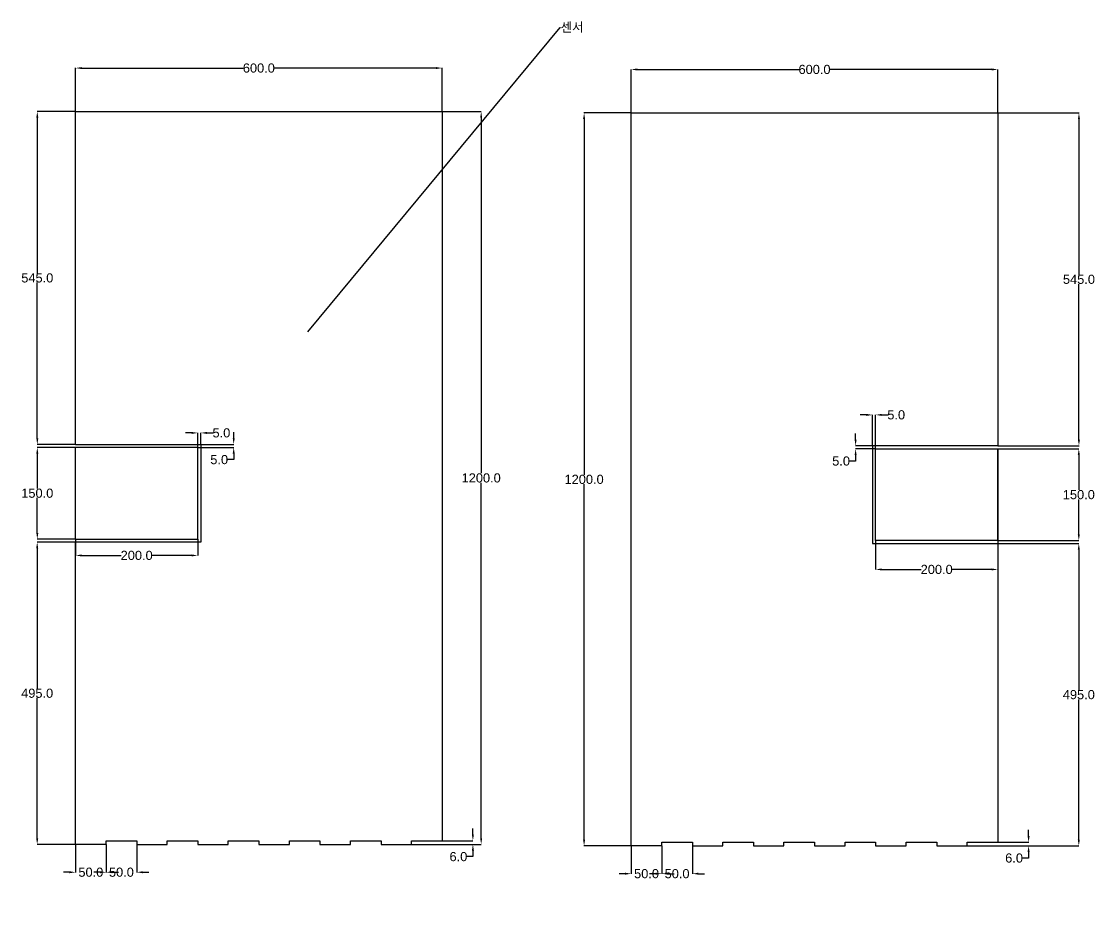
# Model space of a CAD drawing. Header units: millimetres. Extents: x 74 to 5643, y -117 to 1776.
# Drawn here: x 1939 to 3696, y -98 to 1347 of the extents above; entities that cross this region are included whole.
import ezdxf
from ezdxf import colors
from ezdxf.entities.mleader import LeaderData, LeaderLine
from ezdxf.math import Vec2, Vec3

# ---------------------------------------------------------------- set-up
doc = ezdxf.new("R2010")
doc.units = ezdxf.units.MM
doc.header["$LTSCALE"] = 30
doc.header["$MEASUREMENT"] = 0
doc.layers.add('POINT', color=8, linetype='Continuous')
doc.styles.get("Standard").update_dxf_attribs({"font": 'arial.ttf', "height": 15})
doc.dimstyles.get("Standard").update_dxf_attribs({"dimtxt": 15, "dimasz": 10, "dimexe": 0.18, "dimexo": 0.0625, "dimgap": 0.09, "dimtad": 0, "dimtih": 1, "dimtoh": 1, "dimdec": 1, "dimzin": 0, "dimdsep": 46, "dimtxsty": 'Standard', "dimcen": 0.09, "dimadec": 0, "dimazin": 0, "dimtfac": 1, "dimtdec": 1, "dimtofl": 0, "dimtmove": 0, "dimatfit": 3, "dimfxl": 1, "dimtolj": 1, "dimtzin": 0, "dimarcsym": 0})

# ---------------------------------------------------------------- blocks, each defined once
blk = doc.blocks.new('*D3')
at = {"layer": 'Defpoints', "color": 0, "transparency": 16777216}
for p in [(2628, 1271.1), (2028, 1200), (2628, 1200)]:
    blk.add_point(p, dxfattribs=at)
at = {"layer": 'POINT', "color": 0, "lineweight": -2, "transparency": 16777216}
for p, q in [((2028, 1200.1), (2028, 1271.3)), ((2038, 1271.1), (2302.6, 1271.1)), ((2618, 1271.1), (2353.4, 1271.1)), ((2628, 1200.1), (2628, 1271.3))]:
    blk.add_line(p, q, dxfattribs=at)
at = {"layer": 'POINT', "color": 0, "transparency": 16777216}
for points in [[(2038, 1272.8), (2038, 1269.5), (2028, 1271.1)], [(2618, 1272.8), (2618, 1269.5), (2628, 1271.1)]]:
    blk.add_solid(points, dxfattribs=at)
at = {"layer": 'POINT', "color": 0, "transparency": 16777216, "insert": (2328, 1271.1), "char_height": 15, "attachment_point": 5}
blk.add_mtext('\\A1;600.0', dxfattribs=at)
blk = doc.blocks.new('*D4')
at = {"layer": 'Defpoints', "color": 0, "transparency": 16777216}
for p in [(2628, 1200), (2578, 0), (2692, 0)]:
    blk.add_point(p, dxfattribs=at)
at = {"layer": 'POINT', "color": 0, "lineweight": -2, "transparency": 16777216}
for p, q in [((2628.1, 1200), (2692.2, 1200)), ((2692, 1190), (2692, 607.7)), ((2692, 10), (2692, 592.3)), ((2578.1, 0), (2692.2, 0))]:
    blk.add_line(p, q, dxfattribs=at)
at = {"layer": 'POINT', "color": 0, "transparency": 16777216}
for points in [[(2690.3, 1190), (2693.6, 1190), (2692, 1200)], [(2690.3, 10), (2693.6, 10), (2692, 0)]]:
    blk.add_solid(points, dxfattribs=at)
at = {"layer": 'POINT', "color": 0, "transparency": 16777216, "insert": (2692, 600), "char_height": 15, "attachment_point": 5}
blk.add_mtext('\\A1;1200.0', dxfattribs=at)
blk = doc.blocks.new('*D22')
at = {"layer": 'Defpoints', "color": 0, "transparency": 16777216}
for p in [(2028, 0), (2078, 0), (2078, -45.5)]:
    blk.add_point(p, dxfattribs=at)
at = {"layer": 'POINT', "color": 0, "lineweight": -2, "transparency": 16777216}
for p, q in [((2028, -0.1), (2028, -45.7)), ((2078, -0.1), (2078, -45.7)), ((2018, -45.5), (2008, -45.5)), ((2088, -45.5), (2098, -45.5))]:
    blk.add_line(p, q, dxfattribs=at)
at = {"layer": 'POINT', "color": 0, "transparency": 16777216}
for points in [[(2018, -43.9), (2018, -47.2), (2028, -45.5)], [(2088, -43.9), (2088, -47.2), (2078, -45.5)]]:
    blk.add_solid(points, dxfattribs=at)
at = {"layer": 'POINT', "color": 0, "transparency": 16777216, "insert": (2053, -45.5), "char_height": 15, "attachment_point": 5}
blk.add_mtext('\\A1;50.0', dxfattribs=at)
blk = doc.blocks.new('*D23')
at = {"layer": 'Defpoints', "color": 0, "transparency": 16777216}
for p in [(2078, 0), (2128, 0), (2128, -45.5)]:
    blk.add_point(p, dxfattribs=at)
at = {"layer": 'POINT', "color": 0, "lineweight": -2, "transparency": 16777216}
for p, q in [((2078, -0.1), (2078, -45.7)), ((2128, -0.1), (2128, -45.7)), ((2068, -45.5), (2058, -45.5)), ((2138, -45.5), (2148, -45.5))]:
    blk.add_line(p, q, dxfattribs=at)
at = {"layer": 'POINT', "color": 0, "transparency": 16777216}
for points in [[(2068, -43.9), (2068, -47.2), (2078, -45.5)], [(2138, -43.9), (2138, -47.2), (2128, -45.5)]]:
    blk.add_solid(points, dxfattribs=at)
at = {"layer": 'POINT', "color": 0, "transparency": 16777216, "insert": (2103, -45.5), "char_height": 15, "attachment_point": 5}
blk.add_mtext('\\A1;50.0', dxfattribs=at)
blk = doc.blocks.new('*D24')
at = {"layer": 'Defpoints', "color": 0, "transparency": 16777216}
for p in [(2578, 0), (2628, 6), (2678.4, 0)]:
    blk.add_point(p, dxfattribs=at)
at = {"layer": 'POINT', "color": 0, "lineweight": -2, "transparency": 16777216}
for p, q in [((2678.4, 16), (2678.4, 26)), ((2578.1, 0), (2678.6, 0)), ((2628.1, 6), (2678.6, 6)), ((2678.4, -10), (2678.4, -20)), ((2678.4, -20), (2668.4, -20))]:
    blk.add_line(p, q, dxfattribs=at)
at = {"layer": 'POINT', "color": 0, "transparency": 16777216}
for points in [[(2676.8, 16), (2680.1, 16), (2678.4, 6)], [(2676.8, -10), (2680.1, -10), (2678.4, 0)]]:
    blk.add_solid(points, dxfattribs=at)
at = {"layer": 'POINT', "color": 0, "transparency": 16777216, "insert": (2654.7, -20), "char_height": 15, "attachment_point": 5}
blk.add_mtext('\\A1;6.0', dxfattribs=at)
blk = doc.blocks.new('*D31')
at = {"layer": 'Defpoints', "color": 0, "transparency": 16777216}
for p in [(2028, 650), (1965.3, 500), (2028, 500)]:
    blk.add_point(p, dxfattribs=at)
at = {"layer": 'POINT', "color": 0, "lineweight": -2, "transparency": 16777216}
for p, q in [((2027.9, 650), (1965.2, 650)), ((1965.3, 640), (1965.3, 582.7)), ((1965.3, 510), (1965.3, 567.3)), ((2027.9, 500), (1965.2, 500))]:
    blk.add_line(p, q, dxfattribs=at)
at = {"layer": 'POINT', "color": 0, "transparency": 16777216}
for points in [[(1963.7, 640), (1967, 640), (1965.3, 650)], [(1963.7, 510), (1967, 510), (1965.3, 500)]]:
    blk.add_solid(points, dxfattribs=at)
at = {"layer": 'POINT', "color": 0, "transparency": 16777216, "insert": (1965.3, 575), "char_height": 15, "attachment_point": 5}
blk.add_mtext('\\A1;150.0', dxfattribs=at)
blk = doc.blocks.new('*D32')
at = {"layer": 'Defpoints', "color": 0, "transparency": 16777216}
for p in [(2028, 500), (2228, 500), (2228, 473.2)]:
    blk.add_point(p, dxfattribs=at)
at = {"layer": 'POINT', "color": 0, "lineweight": -2, "transparency": 16777216}
for p, q in [((2028, 499.9), (2028, 473)), ((2228, 499.9), (2228, 473)), ((2038, 473.2), (2102.5, 473.2)), ((2218, 473.2), (2153.5, 473.2))]:
    blk.add_line(p, q, dxfattribs=at)
at = {"layer": 'POINT', "color": 0, "transparency": 16777216}
for points in [[(2038, 474.8), (2038, 471.5), (2028, 473.2)], [(2218, 474.8), (2218, 471.5), (2228, 473.2)]]:
    blk.add_solid(points, dxfattribs=at)
at = {"layer": 'POINT', "color": 0, "transparency": 16777216, "insert": (2128, 473.2), "char_height": 15, "attachment_point": 5}
blk.add_mtext('\\A1;200.0', dxfattribs=at)
blk = doc.blocks.new('*D33')
at = {"layer": 'Defpoints', "color": 0, "transparency": 16777216}
for p in [(2233, 673.8), (2228, 650), (2233, 655)]:
    blk.add_point(p, dxfattribs=at)
at = {"layer": 'POINT', "color": 0, "lineweight": -2, "transparency": 16777216}
for p, q in [((2218, 673.8), (2208, 673.8)), ((2228, 650.1), (2228, 674)), ((2233, 655.1), (2233, 674)), ((2243, 673.8), (2253, 673.8))]:
    blk.add_line(p, q, dxfattribs=at)
at = {"layer": 'POINT', "color": 0, "transparency": 16777216}
for points in [[(2218, 675.4), (2218, 672.1), (2228, 673.8)], [(2243, 675.4), (2243, 672.1), (2233, 673.8)]]:
    blk.add_solid(points, dxfattribs=at)
at = {"layer": 'POINT', "color": 0, "transparency": 16777216, "insert": (2266.7, 673.8), "char_height": 15, "attachment_point": 5}
blk.add_mtext('\\A1;5.0', dxfattribs=at)
blk = doc.blocks.new('*D34')
at = {"layer": 'Defpoints', "color": 0, "transparency": 16777216}
for p in [(2228, 650), (2233, 655), (2286.8, 650)]:
    blk.add_point(p, dxfattribs=at)
at = {"layer": 'POINT', "color": 0, "lineweight": -2, "transparency": 16777216}
for p, q in [((2286.8, 665), (2286.8, 675)), ((2228.1, 650), (2287, 650)), ((2233.1, 655), (2287, 655)), ((2286.8, 640), (2286.8, 630)), ((2286.8, 630), (2276.8, 630))]:
    blk.add_line(p, q, dxfattribs=at)
at = {"layer": 'POINT', "color": 0, "transparency": 16777216}
for points in [[(2285.2, 665), (2288.5, 665), (2286.8, 655)], [(2285.2, 640), (2288.5, 640), (2286.8, 650)]]:
    blk.add_solid(points, dxfattribs=at)
at = {"layer": 'POINT', "color": 0, "transparency": 16777216, "insert": (2263.1, 630), "char_height": 15, "attachment_point": 5}
blk.add_mtext('\\A1;5.0', dxfattribs=at)
blk = doc.blocks.new('*D35')
at = {"layer": 'Defpoints', "color": 0, "transparency": 16777216}
for p in [(2028, 495), (1965.1, 0), (2028, 0)]:
    blk.add_point(p, dxfattribs=at)
at = {"layer": 'POINT', "color": 0, "lineweight": -2, "transparency": 16777216}
for p, q in [((2027.9, 495), (1964.9, 495)), ((1965.1, 485), (1965.1, 255.2)), ((1965.1, 10), (1965.1, 239.8)), ((2027.9, 0), (1964.9, 0))]:
    blk.add_line(p, q, dxfattribs=at)
at = {"layer": 'POINT', "color": 0, "transparency": 16777216}
for points in [[(1963.5, 485), (1966.8, 485), (1965.1, 495)], [(1963.5, 10), (1966.8, 10), (1965.1, 0)]]:
    blk.add_solid(points, dxfattribs=at)
at = {"layer": 'POINT', "color": 0, "transparency": 16777216, "insert": (1965.1, 247.5), "char_height": 15, "attachment_point": 5}
blk.add_mtext('\\A1;495.0', dxfattribs=at)
blk = doc.blocks.new('*D36')
at = {"layer": 'Defpoints', "color": 0, "transparency": 16777216}
for p in [(2028, 1200), (1965.3, 655), (2028, 655)]:
    blk.add_point(p, dxfattribs=at)
at = {"layer": 'POINT', "color": 0, "lineweight": -2, "transparency": 16777216}
for p, q in [((2027.9, 1200), (1965.2, 1200)), ((1965.3, 1190), (1965.3, 935.2)), ((1965.3, 665), (1965.3, 919.8)), ((2027.9, 655), (1965.2, 655))]:
    blk.add_line(p, q, dxfattribs=at)
at = {"layer": 'POINT', "color": 0, "transparency": 16777216}
for points in [[(1963.7, 1190), (1967, 1190), (1965.3, 1200)], [(1963.7, 665), (1967, 665), (1965.3, 655)]]:
    blk.add_solid(points, dxfattribs=at)
at = {"layer": 'POINT', "color": 0, "transparency": 16777216, "insert": (1965.3, 927.5), "char_height": 15, "attachment_point": 5}
blk.add_mtext('\\A1;545.0', dxfattribs=at)
blk = doc.blocks.new('*D51')
at = {"layer": 'Defpoints', "color": 0, "transparency": 16777216}
for p in [(3537.7, 1268.8), (2937.7, 1197.7), (3537.7, 1197.7)]:
    blk.add_point(p, dxfattribs=at)
at = {"layer": 'POINT', "color": 0, "lineweight": -2, "transparency": 16777216}
for p, q in [((2937.7, 1197.7), (2937.7, 1269)), ((2947.7, 1268.8), (3212.3, 1268.8)), ((3527.7, 1268.8), (3263.1, 1268.8)), ((3537.7, 1197.7), (3537.7, 1269))]:
    blk.add_line(p, q, dxfattribs=at)
at = {"layer": 'POINT', "color": 0, "transparency": 16777216}
for points in [[(2947.7, 1270.5), (2947.7, 1267.1), (2937.7, 1268.8)], [(3527.7, 1270.5), (3527.7, 1267.1), (3537.7, 1268.8)]]:
    blk.add_solid(points, dxfattribs=at)
at = {"layer": 'POINT', "color": 0, "transparency": 16777216, "insert": (3237.7, 1268.8), "char_height": 15, "attachment_point": 5}
blk.add_mtext('\\A1;600.0', dxfattribs=at)
blk = doc.blocks.new('*D53')
at = {"layer": 'Defpoints', "color": 0, "transparency": 16777216}
for p in [(2937.7, -2.3), (2987.7, -2.3), (2987.7, -47.9)]:
    blk.add_point(p, dxfattribs=at)
at = {"layer": 'POINT', "color": 0, "lineweight": -2, "transparency": 16777216}
for p, q in [((2937.7, -2.4), (2937.7, -48)), ((2987.7, -2.4), (2987.7, -48)), ((2927.7, -47.9), (2917.7, -47.9)), ((2997.7, -47.9), (3007.7, -47.9))]:
    blk.add_line(p, q, dxfattribs=at)
at = {"layer": 'POINT', "color": 0, "transparency": 16777216}
for points in [[(2927.7, -46.2), (2927.7, -49.5), (2937.7, -47.9)], [(2997.7, -46.2), (2997.7, -49.5), (2987.7, -47.9)]]:
    blk.add_solid(points, dxfattribs=at)
at = {"layer": 'POINT', "color": 0, "transparency": 16777216, "insert": (2962.7, -47.9), "char_height": 15, "attachment_point": 5}
blk.add_mtext('\\A1;50.0', dxfattribs=at)
blk = doc.blocks.new('*D54')
at = {"layer": 'Defpoints', "color": 0, "transparency": 16777216}
for p in [(2987.7, -2.3), (3037.7, -2.3), (3037.7, -47.9)]:
    blk.add_point(p, dxfattribs=at)
at = {"layer": 'POINT', "color": 0, "lineweight": -2, "transparency": 16777216}
for p, q in [((2987.7, -2.4), (2987.7, -48)), ((3037.7, -2.4), (3037.7, -48)), ((2977.7, -47.9), (2967.7, -47.9)), ((3047.7, -47.9), (3057.7, -47.9))]:
    blk.add_line(p, q, dxfattribs=at)
at = {"layer": 'POINT', "color": 0, "transparency": 16777216}
for points in [[(2977.7, -46.2), (2977.7, -49.5), (2987.7, -47.9)], [(3047.7, -46.2), (3047.7, -49.5), (3037.7, -47.9)]]:
    blk.add_solid(points, dxfattribs=at)
at = {"layer": 'POINT', "color": 0, "transparency": 16777216, "insert": (3012.7, -47.9), "char_height": 15, "attachment_point": 5}
blk.add_mtext('\\A1;50.0', dxfattribs=at)
blk = doc.blocks.new('*D55')
at = {"layer": 'Defpoints', "color": 0, "transparency": 16777216}
for p in [(3537.7, 3.7), (3487.7, -2.3), (3588.1, -2.3)]:
    blk.add_point(p, dxfattribs=at)
at = {"layer": 'POINT', "color": 0, "lineweight": -2, "transparency": 16777216}
for p, q in [((3588.1, 13.7), (3588.1, 23.7)), ((3537.8, 3.7), (3588.3, 3.7)), ((3487.8, -2.3), (3588.3, -2.3)), ((3588.1, -12.3), (3588.1, -22.3)), ((3588.1, -22.3), (3578.1, -22.3))]:
    blk.add_line(p, q, dxfattribs=at)
at = {"layer": 'POINT', "color": 0, "transparency": 16777216}
for points in [[(3586.5, 13.7), (3589.8, 13.7), (3588.1, 3.7)], [(3586.5, -12.3), (3589.8, -12.3), (3588.1, -2.3)]]:
    blk.add_solid(points, dxfattribs=at)
at = {"layer": 'POINT', "color": 0, "transparency": 16777216, "insert": (3564.4, -22.3), "char_height": 15, "attachment_point": 5}
blk.add_mtext('\\A1;6.0', dxfattribs=at)
blk = doc.blocks.new('*D69')
at = {"layer": 'Defpoints', "color": 0, "transparency": 16777216}
for p in [(2937.7, 1197.7), (2860.5, -2.3), (2937.7, -2.3)]:
    blk.add_point(p, dxfattribs=at)
at = {"layer": 'POINT', "color": 0, "lineweight": -2, "transparency": 16777216}
for p, q in [((2937.7, 1197.7), (2860.3, 1197.7)), ((2860.5, 1187.7), (2860.5, 605.4)), ((2860.5, 7.7), (2860.5, 589.9)), ((2937.7, -2.3), (2860.3, -2.3))]:
    blk.add_line(p, q, dxfattribs=at)
at = {"layer": 'POINT', "color": 0, "transparency": 16777216}
for points in [[(2858.8, 1187.7), (2862.1, 1187.7), (2860.5, 1197.7)], [(2858.8, 7.7), (2862.1, 7.7), (2860.5, -2.3)]]:
    blk.add_solid(points, dxfattribs=at)
at = {"layer": 'POINT', "color": 0, "transparency": 16777216, "insert": (2860.5, 597.7), "char_height": 15, "attachment_point": 5}
blk.add_mtext('\\A1;1200.0', dxfattribs=at)
blk = doc.blocks.new('*D70')
at = {"layer": 'Defpoints', "color": 0, "transparency": 16777216}
for p in [(3537.7, 1197.7), (3537.7, 652.7), (3670.6, 652.7)]:
    blk.add_point(p, dxfattribs=at)
at = {"layer": 'POINT', "color": 0, "lineweight": -2, "transparency": 16777216}
for p, q in [((3537.8, 1197.7), (3670.7, 1197.7)), ((3670.6, 1187.7), (3670.6, 932.9)), ((3670.6, 662.7), (3670.6, 917.4)), ((3537.8, 652.7), (3670.7, 652.7))]:
    blk.add_line(p, q, dxfattribs=at)
at = {"layer": 'POINT', "color": 0, "transparency": 16777216}
for points in [[(3668.9, 1187.7), (3672.2, 1187.7), (3670.6, 1197.7)], [(3668.9, 662.7), (3672.2, 662.7), (3670.6, 652.7)]]:
    blk.add_solid(points, dxfattribs=at)
at = {"layer": 'POINT', "color": 0, "transparency": 16777216, "insert": (3670.6, 925.2), "char_height": 15, "attachment_point": 5}
blk.add_mtext('\\A1;545.0', dxfattribs=at)
blk = doc.blocks.new('*D71')
at = {"layer": 'Defpoints', "color": 0, "transparency": 16777216}
for p in [(3537.7, 492.7), (3487.7, -2.3), (3670.4, -2.3)]:
    blk.add_point(p, dxfattribs=at)
at = {"layer": 'POINT', "color": 0, "lineweight": -2, "transparency": 16777216}
for p, q in [((3537.8, 492.7), (3670.6, 492.7)), ((3670.4, 482.7), (3670.4, 252.9)), ((3670.4, 7.7), (3670.4, 237.4)), ((3487.8, -2.3), (3670.6, -2.3))]:
    blk.add_line(p, q, dxfattribs=at)
at = {"layer": 'POINT', "color": 0, "transparency": 16777216}
for points in [[(3668.7, 482.7), (3672, 482.7), (3670.4, 492.7)], [(3668.7, 7.7), (3672, 7.7), (3670.4, -2.3)]]:
    blk.add_solid(points, dxfattribs=at)
at = {"layer": 'POINT', "color": 0, "transparency": 16777216, "insert": (3670.4, 245.2), "char_height": 15, "attachment_point": 5}
blk.add_mtext('\\A1;495.0', dxfattribs=at)
blk = doc.blocks.new('*D72')
at = {"layer": 'Defpoints', "color": 0, "transparency": 16777216}
for p in [(3537.7, 647.7), (3537.7, 497.7), (3670.4, 497.7)]:
    blk.add_point(p, dxfattribs=at)
at = {"layer": 'POINT', "color": 0, "lineweight": -2, "transparency": 16777216}
for p, q in [((3537.8, 647.7), (3670.6, 647.7)), ((3670.4, 637.7), (3670.4, 580.4)), ((3670.4, 507.7), (3670.4, 564.9)), ((3537.8, 497.7), (3670.6, 497.7))]:
    blk.add_line(p, q, dxfattribs=at)
at = {"layer": 'POINT', "color": 0, "transparency": 16777216}
for points in [[(3668.7, 637.7), (3672, 637.7), (3670.4, 647.7)], [(3668.7, 507.7), (3672, 507.7), (3670.4, 497.7)]]:
    blk.add_solid(points, dxfattribs=at)
at = {"layer": 'POINT', "color": 0, "transparency": 16777216, "insert": (3670.4, 572.7), "char_height": 15, "attachment_point": 5}
blk.add_mtext('\\A1;150.0', dxfattribs=at)
blk = doc.blocks.new('*D73')
at = {"layer": 'Defpoints', "color": 0, "transparency": 16777216}
for p in [(3337.7, 497.7), (3537.7, 497.7), (3537.7, 450.2)]:
    blk.add_point(p, dxfattribs=at)
at = {"layer": 'POINT', "color": 0, "lineweight": -2, "transparency": 16777216}
for p, q in [((3337.7, 497.6), (3337.7, 450)), ((3537.7, 497.6), (3537.7, 450)), ((3347.7, 450.2), (3412.2, 450.2)), ((3527.7, 450.2), (3463.2, 450.2))]:
    blk.add_line(p, q, dxfattribs=at)
at = {"layer": 'POINT', "color": 0, "transparency": 16777216}
for points in [[(3347.7, 451.9), (3347.7, 448.6), (3337.7, 450.2)], [(3527.7, 451.9), (3527.7, 448.6), (3537.7, 450.2)]]:
    blk.add_solid(points, dxfattribs=at)
at = {"layer": 'POINT', "color": 0, "transparency": 16777216, "insert": (3437.7, 450.2), "char_height": 15, "attachment_point": 5}
blk.add_mtext('\\A1;200.0', dxfattribs=at)
blk = doc.blocks.new('*D75')
at = {"layer": 'Defpoints', "color": 0, "transparency": 16777216}
for p in [(3337.7, 703.3), (3332.7, 652.7), (3337.7, 647.7)]:
    blk.add_point(p, dxfattribs=at)
at = {"layer": 'POINT', "color": 0, "lineweight": -2, "transparency": 16777216}
for p, q in [((3322.7, 703.3), (3312.7, 703.3)), ((3332.7, 652.7), (3332.7, 703.5)), ((3337.7, 647.7), (3337.7, 703.5)), ((3347.7, 703.3), (3357.7, 703.3))]:
    blk.add_line(p, q, dxfattribs=at)
at = {"layer": 'POINT', "color": 0, "transparency": 16777216}
for points in [[(3322.7, 704.9), (3322.7, 701.6), (3332.7, 703.3)], [(3347.7, 704.9), (3347.7, 701.6), (3337.7, 703.3)]]:
    blk.add_solid(points, dxfattribs=at)
at = {"layer": 'POINT', "color": 0, "transparency": 16777216, "insert": (3371.4, 703.3), "char_height": 15, "attachment_point": 5}
blk.add_mtext('\\A1;5.0', dxfattribs=at)
blk = doc.blocks.new('*D76')
at = {"layer": 'Defpoints', "color": 0, "transparency": 16777216}
for p in [(3332.7, 652.7), (3305, 647.7), (3337.7, 647.7)]:
    blk.add_point(p, dxfattribs=at)
at = {"layer": 'POINT', "color": 0, "lineweight": -2, "transparency": 16777216}
for p, q in [((3305, 662.7), (3305, 672.7)), ((3332.7, 652.7), (3304.8, 652.7)), ((3337.7, 647.7), (3304.8, 647.7)), ((3305, 637.7), (3305, 627.7)), ((3305, 627.7), (3295, 627.7))]:
    blk.add_line(p, q, dxfattribs=at)
at = {"layer": 'POINT', "color": 0, "transparency": 16777216}
for points in [[(3303.3, 662.7), (3306.6, 662.7), (3305, 652.7)], [(3303.3, 637.7), (3306.6, 637.7), (3305, 647.7)]]:
    blk.add_solid(points, dxfattribs=at)
at = {"layer": 'POINT', "color": 0, "transparency": 16777216, "insert": (3281.2, 627.7), "char_height": 15, "attachment_point": 5}
blk.add_mtext('\\A1;5.0', dxfattribs=at)

msp = doc.modelspace()

# ---------------------------------------------------------------- linework, layer by layer
for p, q in [((2028, 1200), (2628, 1200)), ((2028, 655), (2028, 1200)), ((2628, 1200), (2628, 6)), ((2937.72, 492.66), (2937.72, 1197.66)), ((2937.72, 1197.66), (3537.72, 1197.66)), ((3537.72, 1197.66), (3537.72, 652.66)), ((2028, 655), (2233, 655)), ((2228, 650), (2028, 650)), ((2028, 500), (2028, 650)), ((2228, 500), (2228, 650)), ((2233, 655), (2233, 500)), ((3537.72, 652.66), (3332.72, 652.66)), ((3332.72, 652.66), (3332.72, 492.66)), ((3337.72, 497.66), (3337.72, 647.66)), ((3337.72, 647.66), (3537.72, 647.66)), ((3537.72, 497.66), (3537.72, 647.66)), ((3537.72, 647.66), (3537.72, 497.66)), ((2028, 500), (2228, 500)), ((2028, 0), (2028, 495)), ((2233, 495), (2028, 495)), ((2233, 500), (2233, 495)), ((2937.72, -2.34), (2937.72, 492.66)), ((3332.72, 492.66), (3537.72, 492.66)), ((3537.72, 497.66), (3337.72, 497.66)), ((3537.72, 492.66), (3537.72, 3.66)), ((2078, 0), (2028, 0)), ((2078, 0), (2078, 6)), ((2078, 6), (2128, 6)), ((2128, 6), (2128, 0)), ((2128, 0), (2178, 0)), ((2178, 0), (2178, 6)), ((2178, 6), (2228, 6)), ((2228, 6), (2228, 0)), ((2228, 0), (2278, 0)), ((2278, 0), (2278, 6)), ((2278, 6), (2328, 6)), ((2328, 6), (2328, 0)), ((2328, 0), (2378, 0)), ((2378, 0), (2378, 6)), ((2378, 6), (2428, 6)), ((2428, 6), (2428, 0)), ((2428, 0), (2478, 0)), ((2478, 0), (2478, 6)), ((2478, 6), (2528, 6)), ((2528, 6), (2528, 0)), ((2528, 0), (2578, 0)), ((2578, 0), (2578, 6)), ((2578, 6), (2628, 6)), ((2987.72, -2.34), (2987.72, 3.66)), ((2987.72, 3.66), (3037.72, 3.66)), ((3037.72, 3.66), (3037.72, -2.34)), ((3087.72, -2.34), (3087.72, 3.66)), ((3087.72, 3.66), (3137.72, 3.66)), ((3137.72, 3.66), (3137.72, -2.34)), ((3187.72, -2.34), (3187.72, 3.66)), ((3187.72, 3.66), (3237.72, 3.66)), ((3237.72, 3.66), (3237.72, -2.34)), ((3287.72, -2.34), (3287.72, 3.66)), ((3287.72, 3.66), (3337.72, 3.66)), ((3337.72, 3.66), (3337.72, -2.34)), ((3387.72, -2.34), (3387.72, 3.66)), ((3387.72, 3.66), (3437.72, 3.66)), ((3437.72, 3.66), (3437.72, -2.34)), ((3487.72, -2.34), (3487.72, 3.66)), ((3487.72, 3.66), (3537.72, 3.66)), ((2987.72, -2.34), (2937.72, -2.34)), ((3037.72, -2.34), (3087.72, -2.34)), ((3137.72, -2.34), (3187.72, -2.34)), ((3237.72, -2.34), (3287.72, -2.34)), ((3337.72, -2.34), (3387.72, -2.34)), ((3437.72, -2.34), (3487.72, -2.34))]:
    msp.add_line(p, q)

# ---------------------------------------------------------------- dimensions: what is measured, and where the dimension line sits
at = {"layer": 'POINT'}
for base, p1, p2, picture, middle in [((2628, 1271.14), (2028, 1200), (2628, 1200), '*D3', (2328, 1271.14)), ((3537.72, 1268.81), (2937.72, 1197.66), (3537.72, 1197.66), '*D51', (3237.72, 1268.81)), ((3337.72, 703.28), (3332.72, 652.66), (3337.72, 647.66), '*D75', (3371.44, 703.28)), ((2233, 673.77), (2228, 650), (2233, 655), '*D33', (2266.72, 673.77)), ((2228, 473.15), (2028, 500), (2228, 500), '*D32', (2128, 473.15)), ((3537.72, 450.23), (3337.72, 497.66), (3537.72, 497.66), '*D73', (3437.72, 450.23)), ((2078, -45.52), (2028, 0), (2078, 0), '*D22', (2053, -45.52)), ((2128, -45.52), (2078, 0), (2128, 0), '*D23', (2103, -45.52)), ((2987.72, -47.86), (2937.72, -2.34), (2987.72, -2.34), '*D53', (2962.72, -47.86)), ((3037.72, -47.86), (2987.72, -2.34), (3037.72, -2.34), '*D54', (3012.72, -47.86))]:
    dim = msp.add_linear_dim(base=base, p1=p1, p2=p2, dimstyle='Standard', dxfattribs=at)
    dim.commit()
    dim.dimension.update_dxf_attribs({"geometry": picture, "text_midpoint": middle})
for base, p1, p2, picture, middle in [((1965.34, 655), (2028, 1200), (2028, 655), '*D36', (1965.34, 927.5)), ((2691.97, 0), (2628, 1200), (2578, 0), '*D4', (2691.97, 600)), ((2860.46, -2.34), (2937.72, 1197.66), (2937.72, -2.34), '*D69', (2860.46, 597.66)), ((3670.56, 652.66), (3537.72, 1197.66), (3537.72, 652.66), '*D70', (3670.56, 925.16)), ((2286.84, 650), (2233, 655), (2228, 650), '*D34', (2263.12, 630)), ((3304.96, 647.66), (3332.72, 652.66), (3337.72, 647.66), '*D76', (3281.24, 627.66)), ((3670.38, 497.66), (3537.72, 647.66), (3537.72, 497.66), '*D72', (3670.38, 572.66)), ((1965.12, 0), (2028, 495), (2028, 0), '*D35', (1965.12, 247.5)), ((3670.38, -2.34), (3537.72, 492.66), (3487.72, -2.34), '*D71', (3670.38, 245.16)), ((2678.42, 0), (2628, 6), (2578, 0), '*D24', (2654.66, -20)), ((3588.14, -2.34), (3537.72, 3.66), (3487.72, -2.34), '*D55', (3564.38, -22.34))]:
    dim = msp.add_linear_dim(base=base, p1=p1, p2=p2, angle=90, dimstyle='Standard', dxfattribs=at)
    dim.commit()
    dim.dimension.update_dxf_attribs({"geometry": picture, "text_midpoint": middle})
dim = msp.add_linear_dim(base=(1965.34, 500), p1=(2028, 650), p2=(2028, 500), angle=90, dimstyle='Standard', dxfattribs=at)
dim.commit()
dim.dimension.update_dxf_attribs({"geometry": '*D31', "text_midpoint": (1965.34, 575), "dimtype": 160})

# ---------------------------------------------------------------- leaders
ml = msp.add_multileader_mtext('Standard', dxfattribs=at)
ml.set_content('{\\fGulim|b0|i0|c129|p50;센서}', color=256)
ml.set_leader_properties()
ml.build(insert=Vec2(0, 0))
ml.multileader.update_dxf_attribs({"dogleg_length": 0.36, "arrow_head_size": 0.18})
ctx = ml.context
ctx.base_point, ctx.char_height, ctx.arrow_head_size, ctx.landing_gap_size, ctx.plane_origin = Vec3(2821.92, 1337.5), 15, 0.18, 0.09, Vec3(2407.98, 839.2)
notes = []
notes.append((ctx, [(0, (1, 1, 0), (2821.56, 1337.5), (1, 0), 0.36, [(0, [(2407.98, 839.2)], 0, [])])]))
ctx.mtext.insert, ctx.mtext.flow_direction = Vec3(2822.01, 1345.51), 5
for ctx, leaders in notes:
    for number, flags, end, landing, length, lines in leaders:
        leader = LeaderData()
        leader.index, (leader.has_last_leader_line, leader.has_dogleg_vector, leader.attachment_direction) = number, flags
        leader.last_leader_point, leader.dogleg_vector, leader.dogleg_length = Vec3(end), Vec3(landing), length
        for number, points, colour, breaks in lines:
            line = LeaderLine()
            line.index, line.vertices, line.color, line.breaks = number, Vec3.list(points), colors.encode_raw_color(colour), breaks
            leader.lines.append(line)
        ctx.leaders.append(leader)

doc.saveas('drawing.dxf')
